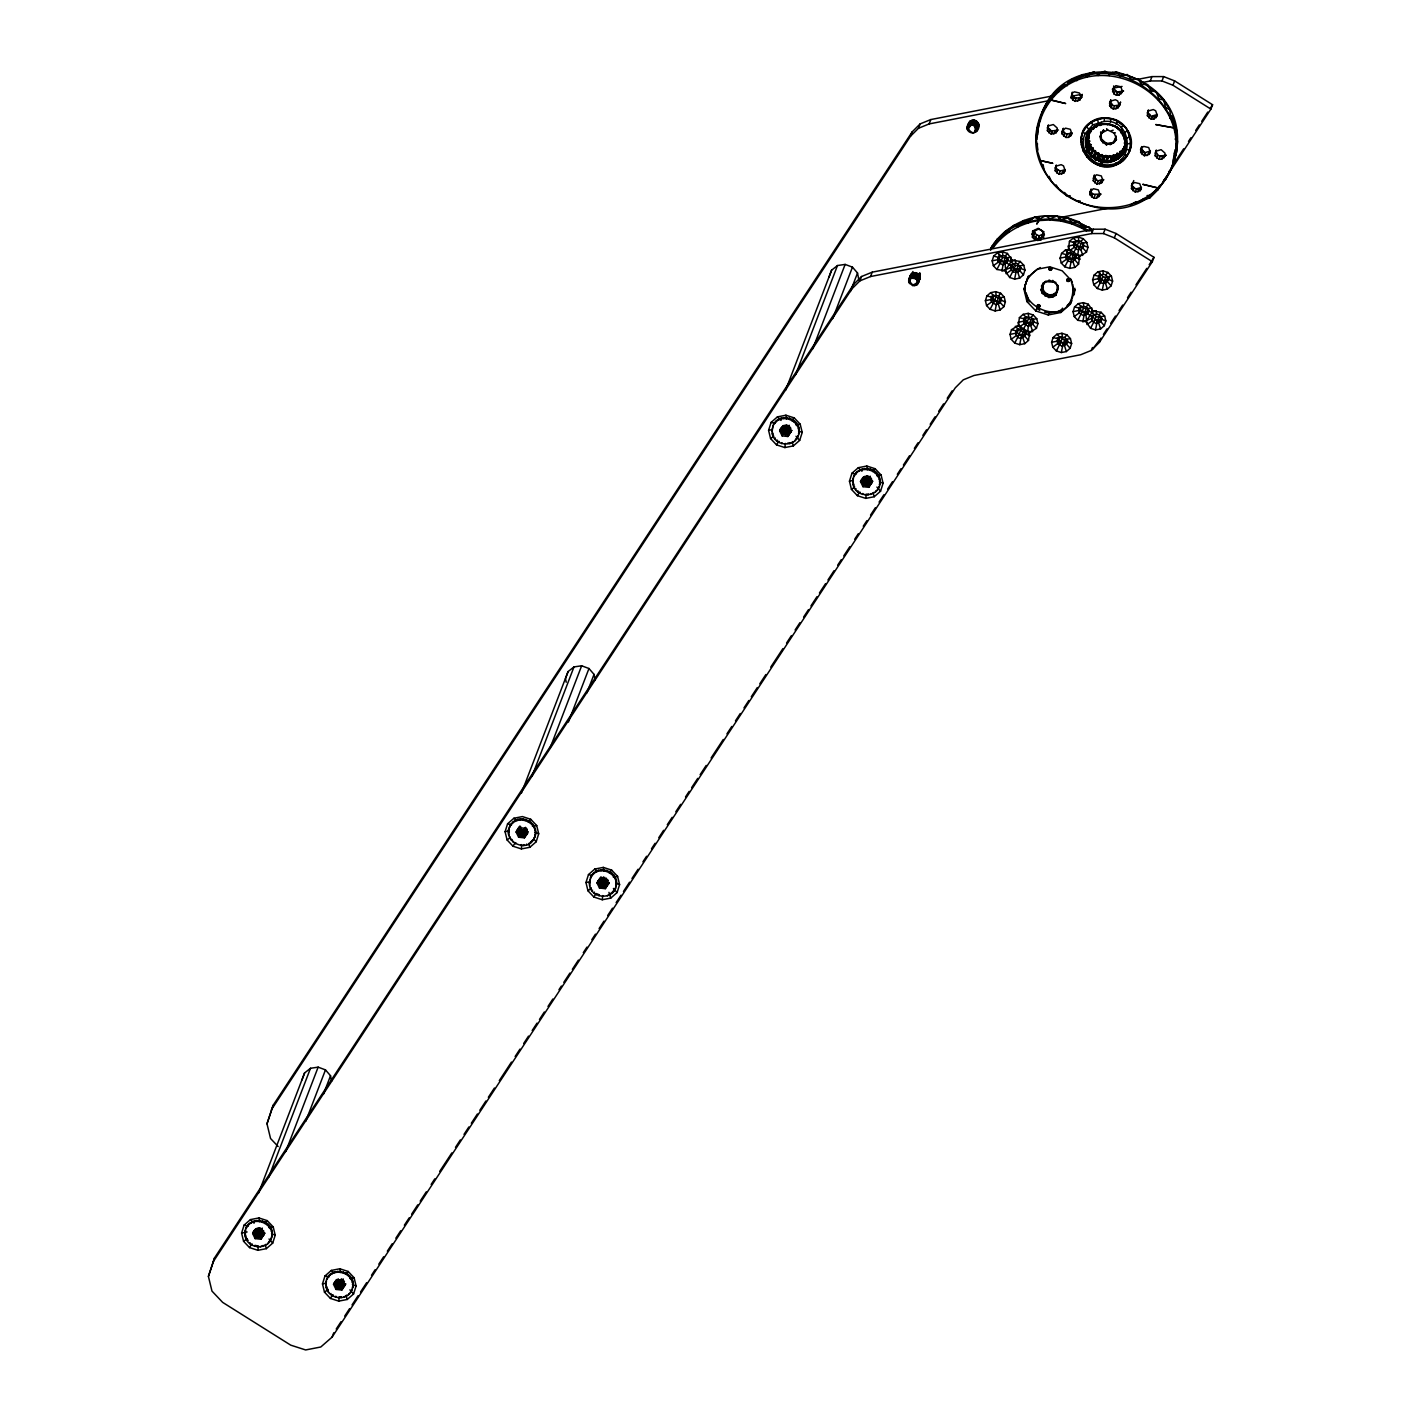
<?xml version="1.0" encoding="UTF-8"?>
<svg xmlns="http://www.w3.org/2000/svg" width="1421" height="1421" viewBox="0 0 1421 1421"><rect width="100%" height="100%" fill="white"/><g stroke="black" fill="none" stroke-linecap="round" stroke-linejoin="round"><path stroke-width="1.5" d="M1083.068 131.993C1077.384 142.189 1085.893 162.971 1100.902 165.777L1102.11 164.374L1104.17 164.676L1104.277 166.346C1085.733 164.57 1073.335 141.194 1086.603 126.505C1103.105 104.852 1141.134 127.446 1129.144 152.26C1098.966 198.798 1052.055 121.673 1106.195 117.979C1096.675 118.352 1087.207 123.076 1083.068 131.993L1085.076 133.752C1078.29 148.423 1090.795 162.154 1104.277 166.346L1106.177 165.848C1118.931 167.394 1131.613 155.848 1130.974 142.722M1037.596 134.942C1044.666 32.061 1203.587 65.153 1173.853 162.367C1138.097 259.244 992.533 188.407 1048.378 100.34L1063.37 84.692L1066.727 84.638C1119.819 47.177 1200.194 111.193 1170.282 170.236M1168.613 171.426L1169.376 172.207L1165.362 179.863L1163.319 181.16L1170.655 170.431L1176.588 151.923L1177.547 141.141L1176.179 138.743L1176.695 130.288L1174.421 127.961L1174.048 119.63L1170.886 117.534L1169.661 109.488L1165.7 107.73L1163.675 100.092L1158.95 98.795L1156.232 91.69L1150.85 90.98L1147.529 84.496L1141.596 84.478L1137.795 78.706L1131.436 79.452L1127.262 74.478L1120.618 76.023L1116.213 71.903L1109.41 74.301L1104.952 71.05L1098.149 74.336L1093.744 71.956L1087.083 76.095L1082.891 74.567L1076.514 79.558L1072.677 78.865L1066.727 84.638L1055.199 91.921L1050.439 99.044L1051.131 99.95C1093.371 46.396 1185.487 88.084 1175.309 154.96L1174.474 152.864L1174.901 157.642C1159.11 223.612 1060.261 224.038 1040.545 160.591L1052.641 163.291L1040.545 160.591M1098.557 152.971L1096.728 157.749C1091.932 159.934 1090.28 153.202 1087.491 151.017C1073.69 117.481 1132.999 114.373 1125.272 148.903C1122.501 160.52 1109.925 163.006 1100.618 161.799L1090.884 155.901L1087.491 151.017L1087.829 145.759L1085.999 144.409L1087.349 136.825L1085.697 145.439L1087.491 151.017L1095.573 159.649L1101.453 161.319L1103.424 156.168L1102.11 154.605L1099.659 154.942L1098.557 152.971L1095.449 152.793L1093.14 150.2L1092.82 147.855L1090.671 146.896L1088.539 143.184L1087.633 137.127M979.176 124.178C979.584 137.961 960.951 133.823 969.211 122.224M968.34 129.151C975.659 114.426 979.176 142.171 968.34 129.151L967.239 128.902L968.625 125.048M259.404 1227.726L258.622 1237.318L255.744 1237.016L253.258 1231.9L255.816 1228.721C263.453 1231.812 264.679 1239.254 255.744 1237.016L255.141 1238.615L260.896 1239.236L264.786 1233.144L260.896 1239.236M603.783 877.183L603.001 886.775L600.124 886.455L597.637 881.357L601.616 877.414L605.914 886.224L600.124 886.455L599.502 888.054L605.275 888.676L609.147 882.601L605.275 888.676M786.399 425.003L785.618 434.577L782.722 434.275L780.236 429.16L784.232 425.216L788.531 434.027L782.722 434.275L782.118 435.874L787.873 436.496L791.763 430.403L787.873 436.496M867.272 475.822L866.49 485.396L863.613 485.094L861.126 479.996L860.504 481.595L862.991 486.693L868.764 487.314L872.654 481.222L868.764 487.314M1125.272 74.674L1116.213 71.903M1104.277 166.346L1102.11 164.374L1102.572 162.26L1108.025 162.562L1118.913 158.353L1122.839 154.107L1124.793 148.015L1122.785 148.708L1122.697 150.875L1120.21 151.408C1119.943 160.822 1110.138 163.184 1102.572 162.26L1105.893 155.475L1107.741 156.861L1112.679 156.807L1113.549 154.925L1116.053 155.404L1123.034 150.91M1090.919 155.013L1092.927 149.809L1088.539 143.184L1088.166 139.471L1086.088 144.605L1088.042 139.276L1089.658 140.981L1088.948 143.201L1090.866 144.569L1088.539 151.692L1090.671 146.896L1088.752 152.207L1090.919 155.013L1092.82 147.855L1091.257 148.459C1089.925 145.351 1085.91 140.43 1089.232 137.269C1087.527 128.583 1082.766 151.337 1088.202 132.935L1085.662 139.667L1085.999 144.409L1088.077 135.475L1089.054 137.517L1087.527 137.411L1088.095 138.849M1085.076 133.752L1092.749 124.924L1104.224 121.389L1104.33 118.245C1139.305 115.687 1139.233 172.065 1102.767 165.511M971.84 125.19L973.065 120.021M260.487 1227.975L258.356 1237.282L254.501 1234.458L254.732 1229.876L264.022 1232.931L263.151 1235.382M342.39 1288.456C337.399 1289.593 332.123 1283.323 336.706 1279.539C343.811 1282.541 346.12 1290.179 336.635 1287.835L334.13 1282.719L333.526 1284.318L336.013 1289.433L341.786 1290.055L345.658 1283.962L341.786 1290.055M528.275 831.782L525.006 836.259C519.091 837.839 514.26 829.011 520.725 826.596M604.866 877.414L602.735 886.74C593.196 882.139 600.817 874.679 608.046 883.915L605.914 886.224M782.438 433.05L788.957 425.98L787.483 425.234L785.333 434.542C775.795 429.959 783.433 422.481 790.644 431.735L788.531 434.027M868.355 476.053L866.224 485.36C862.192 484.934 860.344 479.25 863.684 476.799C871.304 479.907 872.547 487.332 863.613 485.094L862.991 486.693M1102.714 156.239L1112.785 156.523L1103.424 156.168M1037.454 143.574L1037.064 149.916L1040.527 160.466M1122.785 148.708L1120.956 153.486L1122.839 154.107L1125.272 148.903L1126 143.201L1124.668 137.588L1122.821 135.812C1119.126 120.199 1094.152 120.163 1087.385 134.178L1086.834 136.505L1088.841 134.391L1087.385 134.178L1087.047 136.221L1088.983 134.835C1087.154 130.856 1092.909 126.593 1096.603 126.86C1097.154 123.787 1104.952 123.663 1097.971 125.19L1100.138 125.439C1103.229 122.277 1109.037 123.68 1112.519 125.705L1110.05 124.444L1118.025 127.961L1124.952 137.464L1125.272 148.903L1122.839 154.107L1118.167 156.949L1118.913 158.353L1117.723 158.513L1120.21 151.408L1120.423 156.328L1118.913 158.353M1040.261 267.539C990.934 297.451 1076.852 341.147 1072.802 284.36M1074.773 288.197L1074.24 294.733L1073.157 294.786M245.016 1234.032C243.844 1214.777 275.656 1217.388 271.962 1235.897C270.061 1251.475 244.963 1249.574 245.016 1234.032L245.62 1230.355L245.229 1231.35M270.772 1239.449C277.717 1224.351 252.299 1213.463 246.028 1228.792L246.419 1227.797M325.906 1284.85C325 1262.932 361.343 1270.854 351.662 1290.286L352.035 1289.273C347.825 1302.862 325.746 1298.776 325.906 1284.85L326.279 1283.856M327.292 1278.616L326.919 1279.611C332.567 1265.72 355.73 1273.163 352.461 1287.71L352.834 1286.716M534.651 837.093C528.275 855.762 498.753 839.687 511.24 824.109C519.997 811.32 541.863 824.322 534.278 838.088L535.451 834.536M508.878 835.353L509.109 828.994L508.718 829.988M535.06 835.53C538.328 820.965 515.166 813.523 509.517 827.431L509.908 826.436M589.395 883.489L590.781 877.254L590.408 878.249C595.079 863.258 619.716 870.22 616.323 885.354C614.458 901.038 589.324 898.942 589.395 883.489L589.999 879.812L589.608 880.807M592.113 874.927L591.74 875.922C599.325 864.803 618.881 873.169 615.95 886.349L616.323 885.354M771.994 431.291L773.397 425.057L773.006 426.051C777.696 411.06 802.332 418.04 798.939 433.156C797.057 448.841 771.94 446.762 771.994 431.291L772.385 430.297M774.729 422.73L774.356 423.724C781.941 412.623 801.497 420.971 798.549 434.151L798.939 433.156M852.884 482.11C851.694 464.631 879.99 464.223 880.043 481.293C881.233 498.789 852.937 499.197 852.884 482.11L853.257 481.115M854.27 475.875L853.897 476.87C859.545 462.98 882.707 470.422 879.439 484.97L879.83 483.975M990.508 250.256L997.24 239.225L1008.146 231.286L1013.919 225.264L1017.614 225.708L1023.866 220.433L1027.951 221.676L1034.524 217.253L1038.875 219.331L1036.726 224.127L1039.071 220.575L1050.012 219.971L1050.101 218.727L1045.643 215.761C1023.617 217.004 1002.338 228.994 990.917 248.018L1004.967 231.57C1030.101 216.916 1064.151 213.043 1089.143 231.214M1103.513 130.039L1100.174 136.523L1100.76 140.075L1106.32 144.676L1113.265 143.006L1116.231 136.079L1115.254 140.04L1116.071 137.73L1114.135 133.148L1107.634 129.933L1101.364 133.183L1103.513 130.039L1104.064 130.803M919.76 279.12L916.652 284.982L914.147 285.852L912.85 284.946C900.221 273.543 928.588 279.049 912.85 284.946M1037.099 139.4C1037.33 125.19 1042.215 111.264 1051.007 100.109L1050.439 99.044L1043.103 109.772L1037.152 128.281L1036.193 139.063L1037.934 150.093M1175.913 149.312L1176.481 142.935M1049.231 296.225L1048.751 297.486L1052.624 297.167L1055.91 295.266L1058.361 288.41C1057.437 281.607 1048.503 278.356 1043.423 283.01L1040.971 289.848L1042.286 293.437L1048.751 297.486L1048.964 296.243L1043.653 290.968L1042.446 286.189L1043.298 284.022L1042.073 289.475C1042.89 295.515 1050.812 298.392 1055.306 294.271L1057.117 291.5L1057.775 285.479L1052.73 280.363M1093.868 127.286L1088.788 132.65L1090.902 131.656C1089.161 129.329 1095.804 124.817 1093.477 128.956L1091.257 129.542L1093.85 127.375M912.779 285.763L908.854 282.353L910.222 275.905M784.872 447.562L793.344 445.91L799.686 440.368L802.208 432.428L800.201 424.204L794.25 417.898L785.902 415.216L777.429 416.868L771.088 422.392L768.583 430.35L770.573 438.574L776.541 444.88L784.872 447.562L785.351 443.405M865.762 498.38L874.235 496.728L880.576 491.186L883.08 483.247L881.091 475.023L875.123 468.717L866.792 466.035L858.32 467.687L851.961 473.229L849.456 481.168L851.445 489.392L857.414 495.698L865.762 498.38L866.224 494.224M995.091 310.915L1000.135 309.938L1003.901 306.634L1005.393 301.909L1004.221 297.025L1000.668 293.259L995.695 291.66L990.65 292.655L986.885 295.941L985.392 300.666L986.565 305.568L990.117 309.316L995.091 310.915L996.92 301.749L999.638 300.986L1000.881 297.735L998.306 298.232L993.936 295.497L992.693 298.747L997.045 301.501L998.306 298.232M1014.63 279.102L1019.674 278.125L1023.457 274.821L1024.95 270.097L1023.759 265.212L1020.207 261.446L1012.036 260.167L1005.073 270.772L1009.674 277.504L1014.63 279.102L1016.459 269.937L1020.988 267.503M1019.71 344.664L1024.754 343.669L1028.52 340.383L1029.603 332.55L1018.342 325.462L1011.503 329.672L1010.011 334.415L1011.201 339.299L1014.736 343.065L1019.71 344.664L1021.539 335.48L1026.193 333.047L1027.134 334.095M1021.486 336.83L1022.925 331.963L1025.518 331.466L1024.719 336.209M1037.863 240.664L1039.302 235.797L1043.813 233.595L1042.57 236.863L1038.041 239.048L1033.671 236.312L1033.831 231.374L1038.36 229.19L1040.9 230.007L1042.712 231.925L1043.511 237.929L1043.707 231.747L1038.254 228.319L1032.605 231.072L1032.41 237.236L1034.683 239.634L1041.096 240.042L1041.877 235.3M1029.408 324.397L1030.829 319.814L1033.351 319.316L1032.428 323.81M1038.556 307.433L1037.898 304.698L1037.81 307.202L1040.101 306.083L1038.644 304.556M1050.261 270.363L1049.604 267.628L1049.515 270.114L1051.806 269.013L1050.35 267.468M1068.148 281.589L1067.473 278.853L1067.402 281.358L1069.693 280.239L1068.237 278.711M1069.764 268.391L1071.594 259.226L1076.017 257.077L1072.997 261.642L1068.006 261.322L1065.626 257.006L1068.272 252.991L1070.795 252.494L1075.04 255.176L1074.898 259.99L1078.592 264.111L1074.809 267.414L1069.764 268.391L1064.809 266.793L1061.256 263.045L1060.066 258.142L1061.558 253.418L1065.341 250.132L1070.493 250.043L1079.658 256.295L1078.592 264.111M1061.309 352.532L1066.354 351.555L1070.137 348.252L1071.629 343.527L1070.439 338.624L1066.887 334.876L1061.931 333.278L1056.869 334.255L1053.103 337.559L1051.611 342.283L1052.801 347.186L1056.354 350.934L1061.309 352.532L1063.139 343.349L1067.793 340.916M1063.086 344.717L1064.524 339.85L1067.118 339.335L1065.857 342.603L1063.281 343.1L1058.911 340.365L1060.155 337.097L1064.524 339.85M1079.463 248.533L1080.901 243.666L1083.477 243.169L1082.695 247.911M1095.52 329.921L1100.565 328.944L1104.348 325.658L1105.84 320.915L1104.65 316.03L1101.097 312.283L1092.927 310.986L1085.946 321.59L1090.564 328.322L1095.52 329.921L1097.349 320.755L1102.003 318.304M1102.305 290.097L1107.35 289.102L1111.115 285.816L1112.607 281.092L1111.417 276.189L1107.883 272.441L1102.909 270.843L1097.865 271.82L1094.099 275.123L1092.589 279.848L1093.779 284.733L1097.332 288.499L1102.305 290.097L1104.117 280.914L1108.789 278.48M1104.081 282.264L1105.52 277.397L1108.096 276.9L1106.852 280.168L1104.259 280.665L1101.719 279.848L1099.286 275.408M257.894 1250.302L266.366 1248.65L272.708 1243.109L275.212 1235.169L273.223 1226.945L267.255 1220.639L258.924 1217.957L250.451 1219.591L244.092 1225.133L241.588 1233.091L243.577 1241.315L249.545 1247.602L257.894 1250.302L258.356 1246.128M338.766 1301.121L347.239 1299.469L353.598 1293.927L356.103 1285.987L354.113 1277.763L348.145 1271.458L339.797 1268.775L331.324 1270.427L324.983 1275.951L322.478 1283.909L324.468 1292.133L330.436 1298.439L338.766 1301.121L339.246 1296.964M521.383 848.923L529.855 847.289L536.197 841.747L538.701 833.79L536.712 825.565L530.744 819.278L522.413 816.578L513.94 818.23L507.599 823.771L505.077 831.711L507.084 839.935L513.034 846.241L521.383 848.923L521.844 844.767M602.255 899.742L610.746 898.108L617.087 892.566L619.592 884.626L617.602 876.384L611.634 870.096L603.303 867.396L594.813 869.048L588.472 874.59L585.967 882.53L587.957 890.772L593.925 897.06L602.255 899.742L602.735 895.585M913.614 277.788L914.964 272.601M1097.296 322.105L1098.735 317.238L1101.328 316.741L1100.067 320.009L1094.934 319.689L1094.117 321.093M1109.268 75.562L1109.41 74.301M339.512 1288.137L341.377 1278.793M519.411 827.661L525.166 828.283L527.653 833.381L524.385 837.857L518.629 837.235L516.125 832.138L520.015 826.063L516.747 830.539L519.233 835.637L522.111 835.957L522.839 830.326L525.45 827.359L526.605 828.532L517.99 833.079M1115.521 139.311L1113.265 143.006L1116.533 139.453L1114.171 142.349L1110.689 143.93L1106.781 143.876L1103.566 141.532M1098.167 181.391L1094.525 177.412L1094.383 174.925L1093.246 180.751L1096.976 184.091L1101.737 182.741L1102.891 180.556L1101.328 175.92L1096.426 174.783L1093.104 178.264M1106.781 143.876L1101.541 139.098L1100.618 131.887M1116.373 95.171L1119.038 95.118L1122.448 91.548L1120.849 86.805L1115.822 85.633L1112.412 89.203L1114.011 93.946L1116.373 95.171L1117.634 91.921L1123.602 91.015L1117.51 92.738L1113.815 88.493L1113.655 85.935M1104.17 164.676C1135.201 168.779 1134.526 118.671 1104.224 121.389M1044.257 283.418L1043.174 284.697L1043.423 283.01L1047.17 281.731L1055.874 282.335M978.589 124.799L977.009 129.95L975.676 129.933M1088.539 151.692L1090.866 144.569M1039.071 220.575L1038.875 219.331L1045.643 215.761L1056.922 216.028L1068.077 218.017L1086.781 226.632M1043.298 284.022L1042.073 289.475L1040.971 289.848M1124.722 149.436L1122.839 154.107L1120.956 153.486L1120.743 155.884L1122.075 152.402M1050.012 219.971L1061.096 221.09L1061.363 219.846L1056.922 216.028L1050.101 218.727M1113.425 141.869L1110.032 144.676L1114.171 142.349M1107.545 156.772L1105.538 161.976L1102.572 162.26L1105.733 162.101L1107.545 156.772L1103.62 156.31L1101.044 164.818L1100.263 159.365L1102.11 154.605L1100.742 155.777L1095.555 152.509L1100.849 155.493M1025.092 290.577L1024.825 286.207L1028.378 276.029M344.024 1286.2L344.894 1283.749L335.622 1280.712M522.111 835.957L526.303 834.429L527.315 829.988M608.046 883.915L608.401 882.388L599.111 879.333L597.015 882.956L599.502 888.054M790.644 431.735L791 430.19L781.728 427.153L779.632 430.758L782.118 435.874M871.02 483.477L871.89 481.009L862.6 477.971M1043.156 292.406L1042.286 293.437L1043.653 290.968L1042.073 289.475M916.989 282.832L918.286 282.957L920.009 277.841M1120.299 77.249L1120.618 76.023M1110.334 121.993L1111.133 118.92L1116.107 120.305L1125.61 127.357L1129.144 133.077M1043.423 283.01L1041.38 286.136L1042.446 286.189M972.852 125.297L974.433 120.092M1175.185 153.504L1173.018 161.745L1173.853 162.367M1174.901 157.642L1176.588 151.923L1175.718 151.443M208.407 1276.413L214.571 1257.869L853.577 284.484L861.57 276.491L872.245 272.157L1093.371 229.207L1105.076 229.19L1116.053 233.488L1154.012 257.343L1152.342 261.695L1099.374 342.372L1091.346 350.419L1080.67 354.753L973.953 375.499L963.278 379.833L955.285 387.826L332.088 1337.125L320.773 1347.001L305.639 1349.95L290.737 1345.154L222.635 1302.364L211.978 1291.103L208.407 1276.413L214.571 1257.869M278.161 1146.552L270.558 1138.505L266.988 1123.816L273.152 1105.272L912.158 131.887L920.151 123.893L930.808 119.559L1054.382 95.562M273.152 1105.272L266.988 1123.816M909.884 277.468L912.513 273.454L917.522 273.756L919.884 278.09L917.255 282.104M968.447 124.87L969.193 122.508L973.616 120.359L977.861 123.041L977.719 127.854M1005.073 270.772L996.903 269.475L993.35 265.727L992.16 260.842L993.652 256.1L997.435 252.814L1002.48 251.837L1007.436 253.435L1012.036 260.167M1011.237 265.354L1010.491 267.716L1012.871 272.033L1017.862 272.352L1019.763 270.701L1020.509 268.338L1018.129 264.022L1015.66 263.222L1011.237 265.354L1008.839 264.75L1006.992 262.672L1007.134 257.858L1005.358 255.993L1000.366 255.673L997.72 259.688L998.324 262.139L1002.569 264.821L1006.992 262.672L1008.111 259.777M1003.901 306.634L1000.206 302.513L1000.366 297.7L998.59 295.834L993.581 295.515L990.952 299.529L991.538 301.98L995.801 304.645L1000.206 302.513L1001.325 299.6M1023.973 289.333L1027.72 277.504L1037.152 269.262L1049.764 266.811L1062.18 270.807L1071.043 280.186L1074.027 292.424L1070.279 304.254L1060.848 312.496L1048.236 314.947L1035.82 310.95L1026.939 301.572L1023.973 289.333L1025.092 286.42M1029.603 332.55L1036.442 328.34L1037.934 323.615L1036.744 318.713L1033.191 314.965L1028.218 313.366L1023.173 314.343L1019.408 317.647L1018.342 325.462M1028.52 340.383L1024.825 336.244L1025.571 333.882L1023.209 329.565L1018.2 329.246L1015.571 333.26L1017.933 337.594L1020.42 338.393L1024.825 336.244L1025.944 333.349M1036.442 328.34L1032.73 324.201L1032.889 319.388L1031.113 317.522L1026.104 317.22L1023.475 321.217L1024.061 323.668L1028.324 326.35L1032.73 324.201L1033.849 321.306M1101.417 132.615L1100.174 136.523L1102.98 143.024L1103.744 141.727L1106.32 144.676L1110.565 143.166M1079.658 256.295L1086.497 252.085L1087.989 247.343L1086.799 242.458L1083.246 238.692L1078.29 237.094L1073.246 238.089L1069.462 241.375L1068.397 249.208M1066.745 254.093L1067.491 251.73L1065.626 257.006L1060.066 258.142M1074.276 242.6L1073.53 244.963L1075.91 249.297L1080.901 249.599L1082.802 247.947L1083.548 245.584L1081.168 241.268L1076.177 240.948L1074.276 242.6L1069.462 241.375M1070.137 348.252L1066.425 344.131L1067.171 341.751L1064.809 337.434L1059.8 337.132L1057.171 341.147L1057.757 343.58L1062.02 346.262L1066.425 344.131L1067.544 341.218M1085.946 321.59L1077.793 320.311L1074.24 316.546L1073.05 311.661L1074.542 306.936L1078.308 303.632L1083.353 302.655L1088.326 304.254L1092.927 310.986M1104.348 325.658L1100.636 321.519L1100.795 316.705L1099.019 314.84L1096.532 314.041L1092.127 316.173L1089.712 315.569L1087.864 313.49L1088.024 308.677L1086.248 306.812L1081.239 306.492L1079.356 308.144L1079.196 312.957L1083.459 315.64L1087.864 313.49L1088.983 310.595L1085.981 315.142L1087.012 324.574L1091.967 320.986L1092.5 315.64L1091.967 320.986L1096.23 323.668L1100.636 321.519L1101.755 318.624M1108.54 278.782L1105.538 283.33L1100.529 283.028L1098.167 278.694L1100.049 272.992M1092.127 316.173L1091.381 318.535L1082.749 321.91L1084.578 312.727L1087.101 312.247M914.627 278.001L916.314 272.796M973.811 125.67L975.73 120.536M915.55 278.445L917.557 273.347M974.646 126.274L976.866 121.282M916.314 279.12L918.623 274.2M912.602 277.859L913.614 272.743M975.286 127.055L977.772 122.295M970.827 125.35L971.751 120.288M920.062 273.365L918.144 279.12L918.605 281.695L917.22 281.891M1052.624 297.167L1053.441 294.342L1057.117 291.5L1057.775 285.479M909.831 280.434L908.765 279.759L912.975 271.482M915.763 284.36L916.652 284.982L917.859 281.465M975.818 128.956L977.204 128.654L978.358 123.503M968.625 127.233L967.63 126.345L970.561 120.892M909.92 282.388L908.854 282.353L910.204 278.498M917.184 280.914L919.902 276.527M1061.096 221.09L1071.914 223.914L1072.34 222.706L1068.077 218.017L1061.363 219.846M911.572 273.365L910.079 277.521L910.825 278.765M916.492 283.685L917.629 284.076L919.121 279.919M1119.215 153.646L1117.315 158.868L1113.815 161.248L1110.281 161.621L1113.549 154.925C1111.204 174.57 1122.377 138.352 1114.117 160.555L1117.315 158.868L1119.446 153.61L1117.528 158.815L1119.73 153.29L1122.324 151.123M909.742 281.411L908.623 281.056L910.026 277.202M1088.273 132.846L1087.047 136.221L1088.379 132.739M969.175 126.416L968.34 125.261L969.85 121.105M977.968 126.966L976.458 131.123L975.25 130.821M1111.719 159.703L1113.691 160.715L1115.609 155.475M1118.38 156.186L1120.423 156.328L1121.684 152.846M1088.575 152.047L1090.529 146.487M1092.483 147.713L1091.257 148.459L1090.866 147.038L1088.859 152.242L1090.884 155.901L1093.957 157.82L1095.964 152.615L1094.063 158.051L1095.964 152.615L1095.413 150.697L1093.353 150.289L1098.255 154.214M301.998 1079.924L304.591 1072.944L310.506 1068.272L318.144 1067.153L325.48 1069.889L330.525 1075.733L331.59 1081.292M595.097 679.931L594.031 674.371L588.969 668.509L581.651 665.792L573.995 666.911L568.08 671.582L565.505 678.545L566.215 682.258M828.994 277.184L831.587 270.203L837.484 265.532L845.14 264.413L852.458 267.148L857.52 272.992L858.941 280.399M1088.539 143.184L1086.87 148.352L1088.948 143.201L1087.012 148.53L1089.037 149.347L1087.491 151.017M1121.897 152.758L1120.423 156.328M1129.144 152.26L1130.104 149.649L1127.421 149.649M968.34 128.174L967.257 127.588L968.696 123.751M1085.999 144.409L1087.42 137.215M910.222 279.528L909.262 278.552L910.825 274.413M918.286 282.957L919.849 278.836M1117.688 158.619L1119.624 153.486L1116.196 155.244L1114.188 160.449L1116.053 155.404L1113.94 160.697L1115.84 155.493L1113.691 160.715M1122.075 152.456L1120.725 156.008L1122.039 152.58M1099.374 342.372L1101.009 338.074M258.533 1193.16L304.591 1072.944M247.361 1226.465L247.751 1225.47M249.19 1224.476L249.563 1223.481M245.389 1236.714L245.407 1233.037M268.622 1177.387L310.506 1068.272M251.41 1222.913L251.783 1221.918M246.313 1239.29L245.762 1235.719M253.933 1221.829L254.306 1220.834M256.65 1221.278L257.041 1220.284M255.141 1238.615L252.636 1233.499L254.732 1229.876M249.705 1243.659L250.096 1242.665M285.745 1151.561L318.144 1067.153M259.439 1221.296L259.83 1220.302M252.014 1245.258L252.405 1244.263M262.192 1221.882L262.583 1220.888M254.608 1246.359L254.981 1245.364L257.734 1245.951L257.361 1246.945M264.164 1234.742L261.677 1229.645L262.281 1228.046M264.786 1223.001L265.176 1222.007M305.728 1121.347L325.48 1069.889M267.095 1224.6L267.485 1223.605M260.15 1246.963L263.258 1245.435L262.885 1246.43M269.031 1226.607L269.404 1225.613M270.487 1228.952L270.878 1227.957M265.407 1245.347L265.78 1244.352M323.42 1094.259L330.525 1075.733M271.429 1231.527L271.802 1230.533M267.628 1243.784L271.162 1238.455M271.784 1234.21L272.175 1233.215M269.439 1241.776L269.83 1240.782M271.571 1236.892L271.962 1235.897M326.12 1282.168L326.493 1281.174M328.251 1277.284L328.624 1276.289M330.063 1275.294L330.454 1274.3M326.262 1287.533L326.652 1286.538L328.66 1292.453M332.283 1273.731L332.674 1272.736M327.203 1290.108L327.576 1289.113M334.805 1272.648L335.196 1271.653M337.541 1272.097L337.914 1271.102M521.454 793.042L568.08 671.582M330.596 1294.478L330.969 1293.483M510.85 825.104L511.24 824.109M508.505 832.67L508.896 831.676M340.329 1272.132L340.72 1271.138M512.679 823.114L513.052 822.12M532.111 776.026L573.995 666.911M332.905 1296.076L333.278 1295.082M514.899 821.533L515.272 820.539M336.013 1289.433L336.635 1287.835L339.228 1288.101L340.223 1282.506L342.852 1279.539M343.083 1272.701L343.473 1271.706M509.802 837.928L510.192 836.933M517.422 820.468L517.795 819.455M335.498 1297.195L335.871 1296.183M511.276 840.273L511.649 839.278L513.212 842.28M345.054 1285.561L342.55 1280.463L343.171 1278.864M345.676 1273.82L346.049 1272.825M520.139 819.917L520.53 818.922M516.125 832.138L516.747 830.539M338.251 1297.764L341.413 1296.787L341.04 1297.782M550.034 748.139L581.651 665.792M347.985 1275.419L348.358 1274.424M522.946 819.935L523.319 818.94M515.503 843.879L515.894 842.884M518.629 837.235L519.233 835.637L521.844 835.921L522.839 830.326L519.304 827.342M349.903 1277.443L350.294 1276.431M525.699 820.521L526.072 819.526M343.758 1297.249L346.671 1295.17L346.28 1296.165M351.378 1279.77L351.751 1278.776M528.275 821.622L528.665 820.628M352.301 1282.346L352.692 1281.351M332.088 1337.125L333.775 1332.756M348.5 1294.602L348.891 1293.607M520.85 845.584L521.241 844.589M568.418 722.046L588.969 668.509M352.674 1285.028L353.065 1284.033M524.385 837.857L525.006 836.259M350.33 1292.595L350.703 1291.6M530.584 823.221L530.974 822.226M523.656 845.602L524.029 844.607M532.52 825.246L532.893 824.251M526.374 845.051L526.747 844.056M533.976 827.59L534.367 826.596M528.896 843.967L533.319 839.42L532.928 840.415M586.909 692.897L594.031 674.371M534.918 830.166L535.308 829.171M531.117 842.404L531.507 841.41M535.291 832.848L535.664 831.853M593.552 873.933L593.942 872.938M589.751 886.171L589.768 882.494M595.772 872.352L596.163 871.357M590.692 888.747L591.083 887.752M598.294 871.286L598.685 870.291M592.166 891.091L592.539 890.097M601.03 870.736L601.403 869.741M785.529 390.42L831.587 270.203M594.085 893.099L594.475 892.104M772.225 428.609L772.598 427.614M597.015 882.956L600.905 876.881M603.818 870.753L604.209 869.759M776.168 421.735L776.541 420.74M772.367 433.973L772.758 432.979L773.308 436.549M795.6 374.647L837.484 265.532M596.394 894.715L596.767 893.72L599.36 894.821L598.987 895.816M778.388 420.172L778.761 419.177M606.572 871.339L606.962 870.345M780.911 419.088L781.301 418.094M774.765 438.894L775.155 437.899M609.165 872.441L609.556 871.446M783.628 418.538L784.019 417.543M776.701 440.919L777.074 439.924M812.741 348.82L845.14 264.413M611.474 874.057L611.847 873.045M786.435 418.573L786.808 417.561M779.01 442.517L779.383 441.522M613.392 876.064L613.783 875.07M789.188 419.142L789.561 418.147M607.264 895.869L612.38 892.228L615.542 887.912L615.151 888.907M781.586 443.636L781.976 442.642M614.867 878.409L615.24 877.414M791.16 432.002L788.655 426.904L789.277 425.305M791.781 420.261L792.154 419.266M609.787 894.804L610.16 893.809M615.808 880.984L616.181 879.99M612.007 893.223L612.38 892.228M832.706 318.624L852.458 267.148M616.163 883.667L616.554 882.672M613.819 891.233L614.209 890.239M794.073 421.859L794.463 420.865M796.009 423.884L796.399 422.872M789.863 443.689L790.254 442.695L787.518 443.228M797.465 426.229L797.856 425.234M792.385 442.606L792.776 441.611M850.397 291.536L857.52 272.992M798.407 428.787L798.797 427.792M212.901 1262.221L851.907 288.854L853.577 284.484M271.464 1109.641L910.488 136.256L912.158 131.887M794.605 441.043L798.14 435.714L797.767 436.709M798.78 431.469L799.153 430.474M796.435 439.036L796.808 438.041M851.907 288.854L859.9 280.861L861.57 276.491M910.488 136.256L918.481 128.263L920.151 123.893M859.9 280.861L870.558 276.527L872.245 272.157M918.481 128.263L929.139 123.929L930.808 119.559M920.24 273.667L916.882 279.955M978.589 125.83L976.458 131.123L977.968 127.304M853.097 479.445L853.488 478.451M855.229 474.543L855.62 473.548M857.041 472.554L857.431 471.559M853.257 484.81L853.63 483.815L854.181 487.367M859.261 470.99L859.652 469.996M861.801 469.907L862.174 468.912M855.655 489.712L856.028 488.717M864.519 469.374L864.892 468.379M857.574 491.737L857.964 490.742M867.307 469.392L867.698 468.397M859.883 493.336L860.273 492.341M870.061 469.96L870.451 468.966M862.476 494.455L862.849 493.46M872.032 482.82L869.545 477.722L870.149 476.124M872.654 471.079L873.045 470.085M865.229 495.023L868.409 494.046L868.018 495.041M874.963 472.678L875.354 471.683M876.899 474.703L877.272 473.708M870.753 494.508L871.126 493.513M878.356 477.047L878.746 476.053M873.276 493.424L873.649 492.43M879.297 479.605L879.67 478.611M875.496 491.861L875.869 490.867M879.652 482.305L880.043 481.293M877.308 489.872L879.031 486.55L878.64 487.545M1047.241 128.174L1048.503 124.906L1047.401 130.732L1051.22 134.142L1056.087 132.757L1057.295 130.519L1057.135 127.961L1053.316 124.533L1048.449 125.918L1047.401 130.732M999.585 254.43L997.72 259.688L992.16 260.842M1002.533 257.574L1000.473 262.246L998.199 259.83L1000.721 255.656L1002.533 257.574L1007.667 257.894L1006.885 262.636M1048.858 132.917L1050.101 129.648L1047.579 127.446L1052.357 131.709L1049.391 130.181M999.46 258.924L1001.219 261.109L996.903 269.475M1051.22 134.142L1052.481 130.892L1058.45 129.986M1008.359 259.475L1003.688 261.908L1001.858 271.091L1010.491 267.716L1011.61 264.803L1013.99 269.137L1016.459 269.937M1001.29 260.842L1003.83 261.659L1005.091 258.391M1053.867 134.089L1055.128 130.821L1055.661 131.638M992.053 296.616L990.952 299.529L985.392 300.666M1006.21 261.428L1005.091 264.324L1006.121 273.756L1011.095 270.168L1012.214 267.255M1056.087 132.757L1057.348 129.489M990.65 296.545L992.071 296.243L992.657 299.067L991.538 301.98L986.565 305.568M1079.836 100.003L1082.287 94.497L1079.836 100.003L1074.969 101.388L1071.132 97.96L1072.251 92.152M992.657 299.067L994.434 300.95L990.117 309.316M995.766 297.415L993.688 302.069M1072.589 100.145L1073.85 96.894L1072.393 94.71M1062.073 131.62L1063.352 128.281L1062.215 134.125L1065.945 137.464L1068.539 137.393L1071.878 133.911L1070.315 129.293L1065.413 128.139L1062.073 131.62L1062.215 134.125M1074.969 101.388L1076.212 98.12L1082.198 97.214M1063.636 136.256L1064.915 132.917L1062.659 130.768L1064.365 133.325L1067.224 134.107L1071.985 132.757L1070.706 136.096M1077.615 101.317L1078.876 98.067L1079.409 98.884M1013.99 269.137L1009.674 277.504M1015.376 265.496L1020.385 265.816L1019.106 269.155L1014.097 268.835L1015.376 265.496L1013.599 263.631L1011.326 267.681M1065.945 137.464L1067.224 134.107M1055.075 168.3L1056.336 165.031L1055.235 170.857L1059.054 174.268L1063.938 172.882L1065.128 170.644L1063.53 165.902L1061.15 164.676L1056.283 166.062L1055.235 170.857M1017.862 266.295L1016.424 270.896L1013.457 269.937M1068.539 137.393L1069.818 134.054M1018.981 269.439L1017.862 272.352L1019.674 278.125M1056.691 173.042L1057.935 169.792L1055.412 167.571L1057.224 170.307M1020.882 267.787L1019.763 270.701L1023.457 274.821M1031.646 234.092L1033.067 233.808L1034.328 230.539L1034.932 233.062L1032.41 237.236M1059.054 174.268L1060.315 171.017L1065.182 169.632L1063.938 172.882M1034.932 233.062L1036.744 234.98L1034.683 239.634M1061.7 174.215L1062.961 170.964M1088.184 133.325L1086.852 136.807L1087.793 138.334L1086.141 140.075M1090.209 131.638L1087.793 138.334L1085.662 139.667L1087.402 142.047L1086.088 144.054L1087.42 140.572M1090.902 131.656L1092.127 128.476M1088.166 139.471L1085.697 145.439L1086.905 147.979L1088.859 142.988M1087.402 142.047L1089.232 137.269M1026.939 301.572L1028.058 298.659M1093.477 128.956L1094.703 125.776M1016.69 330.365L1015.571 333.26L1010.011 334.415M1089.658 140.981L1086.905 147.979L1086.745 145.049L1085.697 145.439M1097.829 123.68L1096.603 126.86L1095.36 125.972L1094.365 127.02M1022.925 331.963L1018.555 329.228L1017.312 332.496L1019.052 334.681L1014.736 343.065M1018.306 335.818L1020.385 331.146M1112.554 91.761L1113.815 88.493M1020.722 328.766L1017.916 322.372L1023.475 321.217L1024.594 318.322L1024.061 323.668L1020.438 326.297L1015.269 326.386L1018.2 329.246M1091.257 148.459L1088.646 142.899M1100.138 125.439L1101.364 122.259M1109.606 105.793L1110.742 99.95L1109.606 105.793L1113.336 109.115L1118.096 107.765L1120.547 102.241L1118.096 107.765M1114.011 93.946L1115.254 90.695L1117.51 92.738M1091.133 155.44C1097.882 141.709 1086.532 158.353 1093.584 155.475L1095.413 150.697M1025.18 320.773L1026.957 322.638L1023.209 329.565M1028.36 319.014L1026.424 323.437L1024.292 321.199L1026.584 317.132L1030.829 319.814M1024.061 335.001L1022.942 337.896L1024.754 343.669M1111.027 107.925L1112.306 104.568L1110.885 102.436M1033.955 321.004L1029.443 323.437L1028.324 326.35L1027.809 330.933L1030.03 335.64L1025.571 333.882M1035.82 310.95L1036.939 308.037M1094.241 158.193L1096.479 152.988M1113.336 109.115L1114.615 105.776L1120.228 104.799L1117.634 106.362M1119.038 95.118L1120.281 91.868L1120.832 92.667M1031.966 322.958L1030.847 325.853L1032.658 331.626L1024.985 331.43M1121.258 93.786L1122.501 90.535M1115.929 109.062L1117.208 105.722M1052.393 295.959L1046.247 293.614L1045.057 296.154M1097.651 160.182L1099.659 154.942L1100.742 155.777L1100.103 155.031L1097.865 160.271L1096.728 157.749L1095.573 159.649L1097.509 159.969L1099.517 154.765L1097.563 160.076L1099.659 154.942M1106.32 144.676L1106.888 143.219L1110.334 143.272M1093.246 180.751L1094.525 177.412L1095.946 179.543L1094.667 182.883M1089.907 192.297L1091.15 189.029L1090.049 194.855L1093.886 198.265L1096.532 198.212L1099.943 194.641L1098.344 189.881L1093.317 188.709L1089.907 192.297L1090.049 194.855M1103.62 156.31L1101.666 161.408L1103.851 156.363L1106.764 156.861L1102.82 155.955M1101.879 161.461L1104.064 156.31L1105.893 155.475M1066.851 253.808L1066.23 259.457L1061.256 263.045M1070.51 254.785L1068.592 259.226L1066.46 256.97L1068.734 252.92L1072.997 255.585L1075.519 255.105L1074.596 259.599L1076.852 257.627M1091.506 197.039L1092.767 193.771L1090.227 191.569L1092.056 194.304L1101.097 194.109L1098.326 195.761L1097.776 194.943L1096.532 198.212M1096.976 184.091L1098.255 180.751L1103.016 179.401L1101.737 182.741M1113.549 154.925L1109.872 161.834L1111.648 156.541L1107.989 156.878L1105.733 162.101L1107.741 156.861M1067.349 256.544L1069.125 258.427L1064.809 266.793M1108.185 156.79L1106.177 161.994L1109.765 155.6M1048.236 314.947L1049.355 312.034M1070.795 252.494L1067.97 246.117L1073.53 244.963L1074.649 242.067L1074.134 247.414L1070.493 250.043L1065.341 250.132L1068.272 252.991M1079.64 246.934L1075.271 244.181L1076.532 240.931L1080.901 243.666M1093.886 198.265L1095.129 194.997M1099.57 184.037L1100.849 180.698L1103.868 179.774M1067.455 256.26L1071.718 258.924L1072.997 255.585M1075.253 244.501L1077.029 246.384L1073.264 253.311M1078.344 242.849L1076.283 247.503M1122.803 133.698L1120.867 132.526L1122.093 129.329M1110.103 161.799L1112.288 156.417M1074.116 258.729L1072.997 261.642L1074.809 267.414M1082.234 246.419L1079.498 247.183L1078.379 250.096L1077.864 254.679L1080.084 259.386L1075.644 257.627M1098.753 196.88L1100.014 193.611M1117.084 153.504L1115.254 158.282L1117.315 158.868L1117.439 153.539L1118.256 154.765M1125.681 139.915L1124.455 143.112L1125.539 145.297M1123.105 152.811L1125.894 142.029M1060.848 312.496L1062.517 308.144M870.558 276.527L1091.701 233.559L1093.371 229.207M1141.596 82.649L1150.264 80.961L1151.951 76.61L1163.657 76.592L1174.634 80.908L1212.593 104.745L1210.905 109.097L1157.92 189.846L1149.909 197.839L1134.899 203.008M1074.027 292.424L1075.129 289.529M1070.279 304.254L1071.398 301.341M1058.29 338.234L1057.171 341.147L1051.611 342.283M1056.869 338.145L1058.308 337.861L1058.876 340.685L1057.757 343.58L1052.801 347.186M1147.227 113.2L1148.488 109.932L1147.386 115.758L1151.205 119.169L1153.852 119.115L1157.28 115.545L1155.682 110.785L1153.301 109.559L1148.434 110.945L1147.386 115.758M1058.876 340.685L1060.652 342.55L1056.354 350.934M1061.984 339.015L1059.906 343.687M1091.701 233.559L1103.407 233.541L1105.076 229.19M1150.264 80.961L1161.987 80.944L1163.657 76.592M1148.843 117.943L1150.086 114.675L1147.564 112.472M1151.205 119.169L1152.467 115.9L1157.333 114.515L1156.072 117.783M1065.661 342.87L1064.542 345.765L1066.354 351.555M1079.729 307.611L1078.61 310.506L1073.05 311.661M1140.477 149.916L1141.774 146.576L1140.637 152.42L1144.367 155.759L1149.127 154.392L1150.282 152.207L1148.719 147.571L1143.816 146.434L1141.649 147.731L1140.637 152.42M1078.717 307.54L1079.836 307.309L1080.315 310.062L1079.196 312.957L1074.24 316.546M1079.427 310.489L1081.718 306.421L1083.495 308.304L1088.486 308.606L1087.58 313.1L1084.543 313.686L1085.964 309.103M1153.852 119.115L1155.113 115.847L1155.646 116.664L1152.342 116.735L1149.376 115.19M1142.058 154.552L1143.337 151.212L1141.916 149.081M1080.315 310.062L1082.092 311.927L1077.793 320.311M1083.495 308.304L1081.559 312.727M1131.311 186.08L1132.573 182.829L1131.471 188.638L1135.29 192.066L1140.175 190.68L1141.365 188.425L1139.766 183.682L1134.74 182.51L1132.519 183.842L1131.471 188.638M1132.519 183.842L1133.763 180.574M1144.367 155.759L1145.646 152.402L1150.406 151.052L1149.127 154.392M1100.014 273.436L1098.167 278.694L1092.589 279.848M1152.342 261.695L1114.384 237.858L1116.053 233.488M1210.905 109.097L1172.964 85.26L1174.634 80.908M1132.928 190.84L1134.171 187.572L1131.649 185.352L1133.461 188.087L1136.551 188.798L1141.418 187.412L1140.175 190.68M1099.268 275.798L1098.753 281.145L1093.779 284.733M1146.942 155.688L1148.665 152.988M1135.29 192.066L1136.551 188.798L1139.749 189.561L1139.198 188.744L1137.955 192.013M1099.872 278.25L1101.648 280.115L1097.332 288.499M1098.628 278.836L1101.151 274.662L1102.98 276.58L1100.902 281.251M1155.06 153.326L1156.321 150.058L1155.22 155.884L1159.039 159.294L1161.685 159.241L1165.113 155.671L1164.971 153.113L1161.135 149.685L1156.268 151.088L1155.22 155.884M1106.639 280.434L1105.538 283.33L1107.35 289.102M1109.286 276.42L1107.421 281.678L1111.115 285.816M1156.676 158.068L1157.92 154.8L1156.463 152.615M1092.518 315.249L1094.863 319.956L1090.564 328.322M1094.934 319.689L1096.195 316.421L1094.365 314.503L1091.843 318.677M1159.039 159.294L1160.3 156.044L1166.268 155.138L1163.497 156.79L1157.209 155.333M1099.872 320.258L1098.753 323.171L1100.565 328.944M1161.685 159.241L1162.946 155.973L1163.497 156.79M1163.923 157.909L1165.167 154.658M1091.346 350.419L1092.465 347.523M1149.909 197.839L1151.028 194.926M1157.92 189.846L1159.589 185.476M967.63 126.345L969.122 122.526M908.765 279.759L910.381 275.656M918.605 281.695L920.24 277.592M1124.793 148.015L1122.164 153.308L1124.988 147.891L1122.697 150.875M909.262 278.552L910.772 274.733M917.629 284.076L919.138 280.274M1130.956 80.624L1131.436 79.452M1086.017 140.608L1087.385 137.198M967.257 127.588L968.909 123.503M977.204 128.654L978.856 124.551M1090.884 155.901L1093.957 157.82L1096.266 152.953M1090.973 155.262L1088.752 152.207L1090.866 147.038M968.34 125.261L969.904 121.46M908.623 281.056L911.643 273.756M916.652 284.982L918.232 281.198M918.552 280.381L920.257 276.278M967.239 128.902L968.678 125.492M975.694 127.979L978.465 123.929M1124.704 137.801L1124.029 139.382L1125.485 141.301L1123.034 134.089L1125.485 141.301M969.921 125.776L970.934 120.661M911.643 278.196L912.762 273.045M908.854 282.353L910.346 278.925M920.364 273.969L918.144 279.12L915.142 276.491L911.163 276.758M977.026 127.339L978.003 122.686M969.353 124.391L972.177 120.163M912.442 276.331L914.058 272.654M917.398 277.983L919.689 272.814M970.561 123.84L971.893 123.627L973.527 120.003M976.493 126.114L975.641 125.066L977.204 121.602M1126.107 139.684L1124.455 143.112L1126 143.201L1124.739 142.757L1125.521 141.745M913.792 276.225L915.408 272.619M916.367 277.095L917.948 273.596M971.893 123.627L973.261 123.769L974.877 120.199M975.641 125.066L974.54 124.266L976.138 120.749M915.142 276.491L916.74 272.956M1078.539 222.298L1091.879 229.225M1086.923 231.303L1082.198 228.337L1082.749 227.2L1088.841 226.987L1091.47 231.676M256.775 1236.767L261.961 1228.721M520.264 835.388L522.839 830.326L527.031 829.225M337.665 1287.586L340.223 1282.506L344.415 1281.422L335.019 1282.151M783.77 434.027L786.328 428.947L785.849 424.968M601.154 886.224L606.341 878.178M864.643 484.845L869.83 476.799M1116.107 124.16L1117.545 121.336M1124.722 149.081L1124.064 146.807L1126.409 142.313M1109.464 103.289L1110.636 101.104L1115.378 99.754L1117.705 100.944L1119.268 105.58M1048.964 296.243L1049.782 294.822L1055.306 294.271L1057.952 289.067L1057.046 284.839M1140.992 85.58L1141.596 84.478M1045.181 108.032L1048.307 102.454M1137.795 78.706L1155.646 92.063L1163.675 100.092L1169.661 109.488M1076.283 200.929L1080.209 201M249.545 1247.602L251.677 1243.979M513.034 846.241L515.166 842.617M776.541 444.88L778.655 441.238M330.436 1298.439L332.55 1294.797M593.925 897.06L596.038 893.436M857.414 495.698L859.545 492.057M1049.515 270.114L1051.096 267.716M1037.81 307.202L1039.39 304.787M1067.402 281.358L1068.983 278.942M336.209 1329.044L341.076 1321.637M344.717 1316.077L349.584 1308.652M352.017 1304.94L358.11 1295.686M360.543 1291.973L366.636 1282.701M371.503 1275.276L375.144 1269.717M378.803 1264.157L383.67 1256.75M387.329 1251.173L392.196 1243.766M395.837 1238.206L400.704 1230.781M404.363 1225.222L409.23 1217.797M411.664 1214.102L417.756 1204.83M420.19 1201.118L426.282 1191.846M431.149 1184.439L434.79 1178.862M439.657 1171.455L451.842 1152.911M455.484 1147.351L460.351 1139.926M464.01 1134.367L468.877 1126.96M471.31 1123.247L477.403 1113.975M479.836 1110.263L485.911 1100.991M488.344 1097.296L494.437 1088.024M499.304 1080.599L511.471 1062.055M515.13 1056.496L519.997 1049.089M523.656 1043.529L528.523 1036.104M532.165 1030.545L537.031 1023.12M539.465 1019.425L544.332 1012.001M547.991 1006.441L552.858 999.016M558.95 989.744L561.384 986.05M563.817 982.337L569.91 973.065M572.343 969.353L578.418 960.081M583.285 952.674L586.944 947.114M591.811 939.69L595.47 934.13M599.111 928.57L603.978 921.145M607.637 915.586L612.504 908.179M616.146 902.601L621.03 895.194M623.464 891.482L629.539 882.21M631.972 878.498L638.065 869.243M642.931 861.819L646.591 856.259M651.457 848.834L655.099 843.275M658.758 837.715L663.625 830.308M667.284 824.731L672.151 817.324M675.792 811.764L680.659 804.339M685.526 796.932L689.185 791.355M691.618 787.66L697.711 778.388M700.144 774.676L706.219 765.404M711.086 757.997L723.271 739.453M726.913 733.893L731.779 726.468M735.439 720.909L740.305 713.484M743.965 707.924L748.831 700.517M751.265 696.805L757.34 687.533M759.773 683.821L765.866 674.549M770.733 667.142L782.9 648.598M786.559 643.038L791.426 635.613M795.085 630.054L799.952 622.647M803.593 617.087L808.478 609.662M810.911 605.95L816.986 596.678M819.42 592.983L825.512 583.711M827.946 579.999L834.038 570.727M837.68 565.167L841.339 559.608M843.772 555.895L849.847 546.623M854.714 539.198L858.373 533.639M863.24 526.232L866.899 520.672M870.54 515.095L875.407 507.688M879.066 502.128L883.933 494.703M887.592 489.144L892.459 481.737M897.326 474.312L900.967 468.752M903.401 465.04L909.493 455.768M914.36 448.361L918.019 442.801M922.886 435.377L926.528 429.817M930.187 424.257L935.054 416.833M938.713 411.273L943.58 403.866M947.221 398.289L952.106 390.882M1171.632 167.127L1183.675 148.779M1188.489 141.443L1190.905 137.766M1195.718 130.43L1199.342 124.924M1201.74 121.265L1207.761 112.081M1210.177 108.422L1212.593 104.745M1103.424 334.397L1107.03 328.89M1110.654 323.402L1115.467 316.048M1119.073 310.542L1122.697 305.053M1127.51 297.7L1131.116 292.193M1135.947 284.857L1146.783 268.356M1149.198 264.679L1154.012 257.343M1160.939 184.73L1150.388 195.512L1147.031 195.565M994.096 245.176L991.911 248.231L992.355 245.726L993.439 247.414C1004.167 232.707 1020.971 223.097 1038.929 220.575M996.299 242.103L1005.748 232.014L1014.576 225.797M1043.174 284.697L1045.607 281.305M779.632 430.758L782.9 426.282L788.655 426.904M252.636 1233.499L255.904 1229.023L261.677 1229.645M860.504 481.595L863.773 477.101L869.545 477.722M333.526 1284.318L336.795 1279.841L342.55 1280.463M1150.104 91.992L1150.85 90.98M1092.802 348.962L1099.836 339.619M1088.788 132.65L1090.831 129.986M791.941 420.74L794.25 417.898M528.452 822.102L530.744 819.278M1005.358 255.993L1007.436 253.435M1018.129 264.022L1020.207 261.446M998.59 295.834L1000.668 293.259M872.831 471.559L875.123 468.717M264.963 1223.481L267.255 1220.639M1088.841 226.987L1091.417 229.705M1081.168 241.268L1083.246 238.692M1037.028 308.393L1039.728 310.346M1031.113 317.522L1033.191 314.965M609.343 872.92L611.634 870.096M1094.099 275.123L1098.913 276.331L1103.318 274.2L1105.804 274.999L1107.883 272.441M1086.248 306.812L1088.326 304.254M1064.809 337.434L1066.887 334.876M1099.019 314.84L1101.097 312.283M345.836 1274.3L348.145 1271.458M1121.116 127.73L1123.105 125.314M1130.583 139.915L1127.404 130.537L1124.988 132.455M518.931 834.411L522.839 830.326L525.823 830.095M863.311 483.868L867.201 479.765L870.984 477.971L871.695 479.428L861.996 479.41M255.443 1235.79L259.333 1231.687L263.542 1230.604L254.039 1232.913M599.822 885.247L607.495 879.35M336.333 1286.609L340.223 1282.506L344.415 1281.422M1064.56 192.457L1066.691 195.228M1158.097 99.701L1158.95 98.795M1091.559 161.568L1092.731 160.378M1144.047 198.46L1140.459 200.787M993.99 243.559L998.128 239.563L997.24 239.225M1087.385 134.178L1088.468 133.183M1120.228 130.377L1113.993 125.83L1117.101 127.677M1064.116 85.171L1055.199 91.921M1001.574 299.298L998.324 304.165L1000.135 309.938M1083.921 245.051L1080.901 249.599L1082.713 255.371L1075.04 255.176M1076.123 256.792L1071.718 258.924M1089.09 310.293L1084.685 312.442L1080.422 309.76M1164.74 108.511L1165.7 107.73M1135.645 201.889L1130.388 204.997M1121.471 152.1L1114.544 156.132M1124.064 146.807L1125.574 145.546L1125.272 148.903M1111.755 104.976L1114.615 105.776M993.35 265.727L998.324 262.139L998.856 256.402M770.573 438.574L773.877 436.194M1048.982 269.564L1051.629 268.285M1066.869 280.79L1069.516 279.511M1037.277 306.634L1039.923 305.355M1011.201 339.299L1016.157 335.711L1016.708 329.974M851.445 489.392L854.749 487.012M1057.633 341.289L1058.911 340.365M507.084 839.935L510.37 837.555M587.957 890.772L591.26 888.374M243.577 1241.315L246.881 1238.934M324.468 1292.133L327.771 1289.753M1058.094 188.14L1056.158 184.961M1067.775 82.862L1073.406 79.363M1169.856 118.174L1170.886 117.534M1105.396 123.876L1101.364 124.195M1126.516 144.445L1124.704 145.546L1124.597 149.614L1122.874 150.324M781.479 431.718L790.112 427.153L790.804 428.609L781.106 428.591M862.369 482.536L871.41 478.682M598.88 883.915L607.904 880.043M254.501 1234.458L259.333 1231.687L263.826 1231.35M335.392 1285.277L340.223 1282.506L344.539 1285.295M1109.659 161.745L1108.025 162.562L1107.936 160.36L1109.748 161.799L1111.879 156.594L1107.989 156.878M1016.548 224.838L1032.783 218.532M1127.439 137.944L1130.121 136.647M1086.585 156.914L1088.237 156.186M1075.395 78.528L1082.891 74.567M1097.865 160.271L1100.263 159.365L1101.364 161.248M1057.917 311.732L1061.984 309.405M1050.758 179.863L1049.071 176.293M1122.217 132.242L1121.08 132.633L1120.636 130.768L1120.867 132.526M1105.698 123.805L1109.517 124.355M1111.258 130.785L1113.194 130.181M1175.06 139.08L1176.179 138.743M909.44 283.561L910.346 283.294M1095.36 125.972L1097.385 125.421M1114.135 133.148L1115.396 132.81M790.52 427.863L781.035 430.172M1085.502 74.674L1093.744 71.956M861.908 481.009L867.201 479.765L871.535 482.554M517.528 831.551L522.839 830.326L527.511 831.569M598.419 882.37L608.206 880.807M334.93 1283.731L340.223 1282.506L343.687 1286.627M1128.256 143.823L1131.045 143.184M1010.615 264.75L1011.716 264.519L1014.097 268.835M1048.805 268.818L1051.806 269.013M1066.691 280.061L1069.693 280.239M1037.099 305.906L1040.101 306.083M1023.582 318.251L1024.701 318.02L1027.063 322.354L1032.072 322.656M768.583 430.35L772.26 429.586M849.456 481.168L853.151 480.405M505.077 831.711L508.771 830.965M585.967 882.53L589.662 881.784M241.588 1233.091L247.13 1231.954M322.478 1283.909L326.173 1283.145M1073.246 241.979L1074.667 241.677L1075.271 244.181M1136.764 79.558L1151.951 76.61M929.139 123.929L1048.378 100.767M1072.233 96.131L1080.901 94.443M1113.407 88.12L1122.093 86.432M1058.663 217.822L1108.753 208.088M1003.83 261.659L1006.423 261.162M1024.257 334.734L1019.123 334.415M1042.712 231.925L1043.707 231.747M1082.944 243.133L1086.799 242.458M532.449 826.329L536.712 825.565M613.339 877.148L617.602 876.384M268.96 1227.691L273.223 1226.945M349.85 1278.527L354.113 1277.763M1007.134 257.858L1010.988 257.183L1010.988 261.606L1013.137 263.702M1019.905 265.887L1023.759 265.212M1105.804 274.999L1107.581 276.864L1111.417 276.189M1000.366 297.7L1004.221 297.025M1088.024 308.677L1091.879 308.002L1091.879 312.425L1094.01 314.521M1032.889 319.388L1036.744 318.713M1100.795 316.705L1104.65 316.03M1066.585 339.317L1070.439 338.624M795.938 424.968L800.201 424.204M876.828 475.786L881.091 475.023M1176.126 149.614L1175.025 149.791L1173.195 160.289L1174.279 160.271M1072.34 222.706L1078.805 221.712L1082.749 227.2M1026.104 292.904L1028.253 298.925M1039.266 217.306L1034.524 217.253M1044.524 312.069L1049.586 312.94L1055.963 311.661M1083.051 151.194L1085.058 151.035M967.594 130.181L968.607 130.11M1039.479 119.932L1040.563 119.915M1066.23 195.707L1070.173 195.725M1171.472 115.616L1174.048 119.63M517.617 829.971L522.839 830.326L527.155 833.097M598.507 880.789L603.712 881.144L607.513 884.839M254.128 1231.332L259.333 1231.687L263.667 1234.476M1112.501 72.276L1116.196 72.56M1104.33 118.245L1111.133 118.92M785.618 434.577L788.495 434.897M866.49 485.396L869.368 485.716M603.001 886.775L605.879 887.077M258.622 1237.318L261.517 1237.638M600.284 878.48L606.057 879.102L608.543 884.199M1043.103 109.772L1044.133 109.897M1169.625 170.307L1170.655 170.431M1058.787 217.022L1064.293 217.999M1088.859 152.242L1090.991 152.633M1070.919 300.63L1071.914 300.826L1067.1 305.622M1176.695 130.288L1175.824 130.11L1176.499 138.672M1081.203 144.818L1083.406 145.297M1051.007 100.109L1065.697 103.538L1051.131 99.95M1113.993 125.83L1118.025 127.961L1118.274 129.666M1124.97 154.996L1127.386 155.582M1032.605 231.072L1033.831 231.374M1061.558 253.418L1066.372 254.643M1049.035 268.125L1051.593 269.724M993.652 256.1L998.466 257.325M1066.922 279.351L1069.462 280.949M1074.542 306.936L1079.356 308.144M1037.33 305.195L1039.87 306.794M986.885 295.941L991.698 297.167M1019.408 317.647L1024.221 318.855M1053.103 337.559L1057.917 338.766M1011.503 329.672L1016.317 330.898M771.088 422.392L775.084 423.422M851.961 473.229L855.957 474.241M507.599 823.771L511.596 824.784M588.472 874.59L592.468 875.602M244.092 1225.133L248.089 1226.145M324.983 1275.951L328.979 1276.964M1048.378 100.34L1049.337 100.607M1164.403 179.597L1165.362 179.863M1043.245 292.655L1046.247 293.614M1077.029 246.384L1079.498 247.183M1036.744 234.98L1039.302 235.797M1069.125 258.427L1071.594 259.226M1102.98 276.58L1105.52 277.397M1101.648 280.115L1104.117 280.914M1001.219 261.109L1003.688 261.908M1082.092 311.927L1084.578 312.727M1096.195 316.421L1098.735 317.238M1094.863 319.956L1097.349 320.755M994.434 300.95L996.92 301.749M1026.957 322.638L1029.443 323.437M1060.652 342.55L1063.139 343.349M1019.052 334.681L1021.539 335.48M1104.064 156.31L1106.657 157.163M1100.156 163.912L1098.167 163.273L1097.616 164.783L1096.248 163.539M1068.077 218.017L1078.805 221.712M973.261 123.769L974.54 124.266M518.239 828.514L522.839 830.326L526.64 834.02M1161.987 80.944L1172.964 85.26M1103.407 233.541L1114.384 237.858M1083.548 245.584L1087.989 247.343M1043.334 234.447L1044.471 234.891M1112.607 281.092L1108.167 279.315L1107.581 276.864M1007.738 260.309L1010.988 261.606L1015.251 259.848L1015.66 263.222M1020.509 268.338L1024.95 270.097M1088.61 311.128L1091.879 312.425L1096.124 310.666L1096.532 314.041M1101.382 319.157L1105.84 320.915M1000.952 300.151L1005.393 301.909M1033.476 321.839L1037.934 323.615M1067.171 341.751L1071.629 343.527M798.513 430.972L802.208 432.428M879.404 481.79L883.08 483.247M535.024 832.333L538.701 833.79M615.897 883.152L619.592 884.626M271.535 1233.694L275.212 1235.169M352.408 1284.531L356.103 1285.987M1127.084 75.1L1135.734 78.581M1071.914 223.914L1082.198 228.337M862.76 477.74L867.201 479.765L870.682 483.886M518.381 828.301L522.839 830.326L526.303 834.429M254.892 1229.662L259.333 1231.687L262.814 1235.79M335.765 1280.481L340.223 1282.506L342.425 1287.586M1095.449 152.793L1098.167 154.107M1081.221 138.246L1083.424 139.382M1143.337 151.212L1145.557 153.059L1142.786 151.621M1057.935 169.792L1060.315 171.017M1121.098 159.436L1123.087 160.537M974.611 131.549L975.588 132.1M1106.035 123.893L1107.794 124.888M1098.113 160.236L1100.618 161.799M600.195 878.178L607.176 885.247M782.793 425.98L790.129 432.659M1049.018 279.99L1050.599 280.772M1073.246 238.089L1076.177 240.948M1097.865 271.82L1100.795 274.679M1067.473 278.853L1068.894 281.447M1049.604 267.628L1051.025 270.221M1078.308 303.632L1081.239 306.492M997.435 252.814L1000.366 255.673M1037.898 304.698L1039.319 307.291M1056.869 334.255L1059.8 337.132M1023.173 314.343L1026.104 317.22M990.65 292.655L993.581 295.515M858.32 467.687L861.961 471.257M777.429 416.868L781.07 420.438M594.813 869.048L597.246 871.428M513.94 818.23L516.374 820.61M331.324 1270.427L333.757 1272.807M250.451 1219.591L254.093 1223.179M1116.089 162.687L1117.51 164.143M1091.364 148.175L1094.17 151.052M1082.802 247.947L1086.497 252.085M876.899 487.083L880.576 491.186M796.009 436.265L799.686 440.368M613.392 888.445L617.087 892.566M533.745 838.994L536.197 841.747M349.903 1289.824L353.598 1293.927M269.031 1239.005L272.708 1243.109M1104.064 160.253L1105.538 161.976M789.792 433.068L786.328 428.947L786.985 434.542M1087.243 151.408L1089.392 154.019M1106.604 128.654L1107.634 129.933M1094.49 158.193L1095.573 159.649M1086.603 126.505L1088.273 128.814M1027.472 299.049L1029.408 301.803M999.762 238.302L1000.384 239.279M246.703 1238.295L248.16 1240.64M1055.306 294.271L1055.91 295.266M1057.952 91.193L1058.538 92.205M865.105 476.053L869.403 484.863M338.127 1278.776L340.223 1282.506L340.88 1288.101M257.237 1227.957L261.535 1236.767M1070.404 278.48L1072.375 282.299M1110.298 164.463L1111.08 166.115M1008.146 231.286L1008.644 232.369M525.042 835.406L522.839 830.326L523.496 835.921M1091.594 122.188L1092.749 124.924M1066.727 84.638L1067.189 85.74M1088.983 131.904L1089.623 133.574M1017.614 225.708L1017.969 226.863M1019.106 269.155L1019.461 270.31M999.638 300.986L1000.1 302.478M873.027 492.892L874.235 496.728M792.154 442.073L793.344 445.91M608.934 892.352L610.746 898.108M528.648 843.452L529.855 847.289M346.049 1295.632L347.239 1299.469M265.159 1244.814L266.366 1248.65M1045.643 215.761L1056.922 216.028M1076.514 79.558L1076.834 80.748M1173.195 119.613L1175.291 128.014M1088.042 139.276L1088.895 142.775M1097.651 119.364L1098.202 122.384M1027.951 221.676L1028.165 222.902M1090.458 127.979L1090.813 130.057M1093.584 155.475L1093.957 157.82M1043.174 164.676L1043.778 168.708M1087.083 76.095L1087.243 77.32M866.721 475.786L867.876 485.36M603.232 877.148L604.369 886.74M258.853 1227.708L260.007 1237.282M1102.909 270.843L1103.318 274.2M1078.29 237.094L1078.699 240.469M1083.353 302.655L1083.761 306.012M1061.931 333.278L1062.322 336.635M1028.218 313.366L1028.626 316.723M1002.48 251.837L1002.889 255.194M995.695 291.66L996.103 295.035M866.792 466.035L867.236 469.747M785.902 415.216L786.346 418.929M603.303 867.396L603.747 871.126M339.797 1268.775L340.241 1272.488M258.924 1217.957L259.368 1221.669M1081.044 97.747L1079.427 93.004L1074.418 91.832L1072.18 93.164L1071.132 97.96M1098.149 74.336L1098.149 75.579M1076.212 98.12L1073.139 97.41L1076.212 98.12M1088.149 133.148L1086.852 136.807L1088.184 133.308M1089.108 143.379L1087.101 148.583L1089.108 143.379M1174.421 127.961L1155.824 124.568L1174.421 127.961M1157.778 187.821L1142.768 184.321L1158.559 188.282L1157.778 187.821"/></g></svg>
